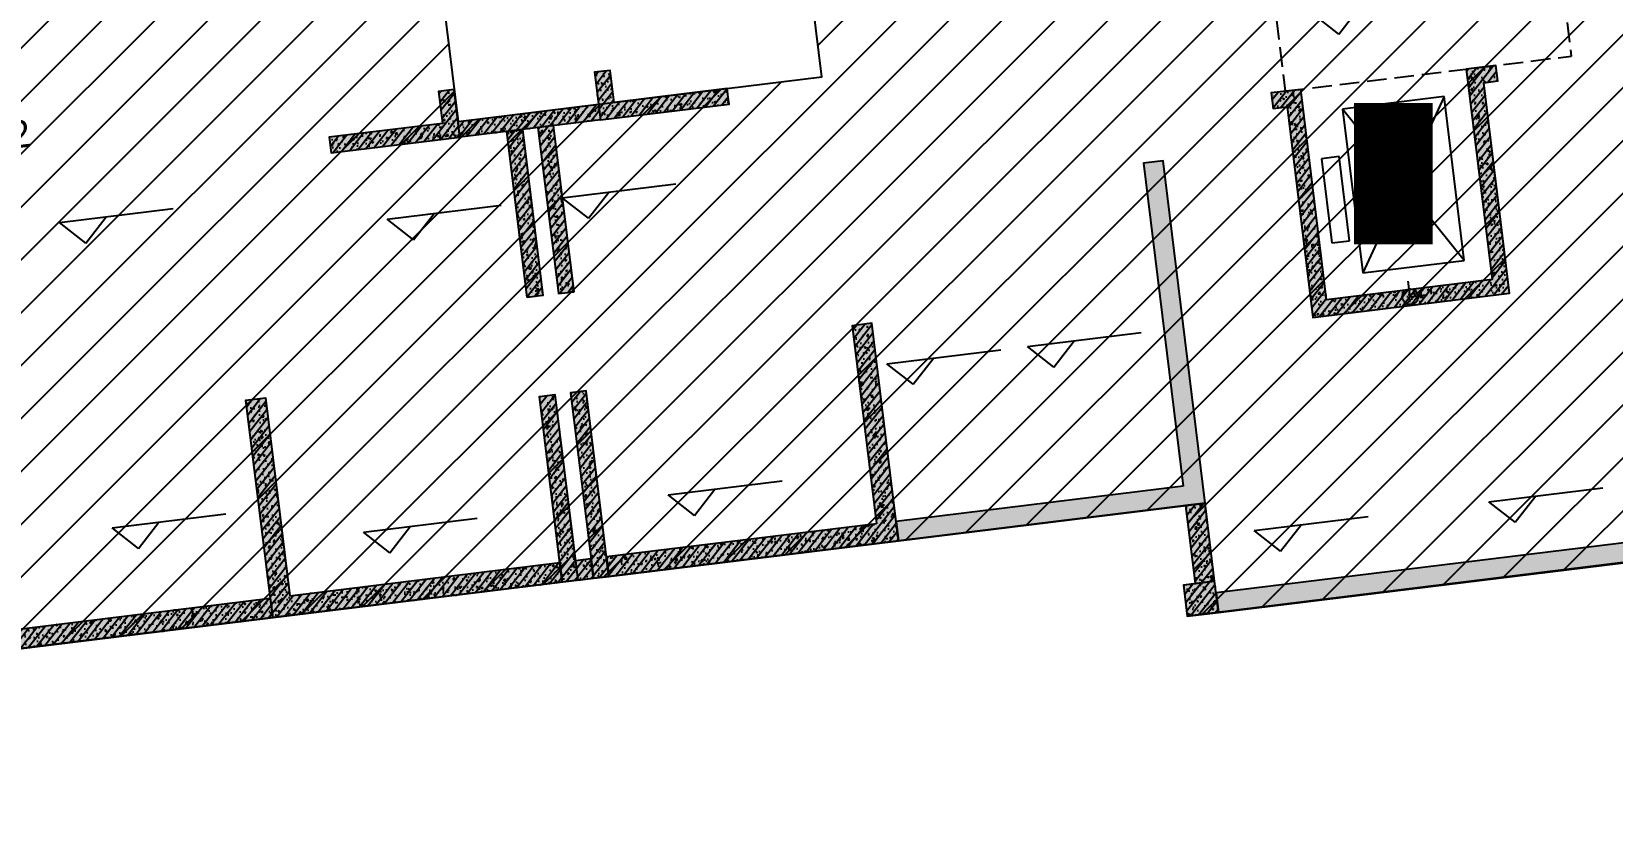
# Model space of a CAD drawing. Extents: x -1338203 to 1886333, y -783476 to 1038610.
# Drawn here: x 768735 to 788844, y -480551 to -470461 of the extents above; entities that cross this region are included whole.
import ezdxf

# ---------------------------------------------------------------- set-up
doc = ezdxf.new("R2010")
doc.units = 0
doc.header["$LTSCALE"] = 1000
doc.header["$MEASUREMENT"] = 0
doc.linetypes.add('A01-125-交通核文字编号B2$0$DASH', pattern=[0.35, 0.25, -0.1])
for name, color, linetype, plot in [('A-001-主楼组合参照B2$0$0A-X-AREA', 6, 'Continuous', False), ('A-09-平面B2$0$AAD-A-MARK', 6, 'Continuous', False), ('A-125-交通核B2$0$AAD-A-MARK', 6, 'Continuous', False), ('A01-125-交通核文字编号B2$0$AAD-A-MARK', 6, 'Continuous', False), ('A01-125-交通核文字编号B2$0$AAD-A-XM', 6, 'Continuous', False), ('S-09-墙柱B2_B1(QB)$0$AAD-A-MARK', 6, 'Continuous', False)]:
    doc.layers.add(name, color=color, linetype=linetype, plot=plot)
for name, color, linetype in [('A-09-平面B2$0$0A-A-SYMB-ELEV', 150, 'Continuous'), ('A-09-平面B2$0$0A-S-WALL', 255, 'Continuous'), ('A-125-交通核B2$0$0A-E-EVTR', 2, 'Continuous'), ('A-125-交通核B2$0$0A-O-HOLE', 52, 'Continuous'), ('A01-125-交通核文字编号B2$0$0A-A-SYMB-ELEV', 150, 'Continuous'), ('A01-125-交通核文字编号B2$0$0A-A-SYMB-NAME', 13, 'Continuous'), ('p-a-core', 1, 'Continuous'), ('S-09-墙柱B2_B1(QB)$0$0S-CC-LINE', 52, 'Continuous'), ('S-09-墙柱B2_B1(QB)$0$0S-CW-HATCH', 251, 'Continuous'), ('S-09-墙柱B2_B1(QB)$0$0S-CW-HATCH-UP', 251, 'Continuous'), ('S-09-墙柱B2_B1(QB)$0$0S-CW-LINE', 72, 'Continuous'), ('S001地下二墙柱$0$0S-CW-LINE', 72, 'Continuous')]:
    doc.layers.add(name, color=color, linetype=linetype)
doc.styles.add('A01-125-交通核文字编号B2$0$AAD-TXT', font='aad-txt.shx', dxfattribs={"width": 0.7, "bigfont": 'aad-hztxt.shx'})
pattern_1 = [(45, (0, 0), (-168.38, 168.38), []), (45, (112.25, 0), (-168.38, 168.38), [])]
pattern_2 = [(45, (-922624.16, 391978.14), (-53.0330086, 53.0330086), []), (50, (-922624.16, 391978.14), (215.178055, -18.82564), [22.5, -247.5]), (355, (-922624.16, 391978.14), (-41.6254, 225.65764), [18, -198]), (100.4514, (-922606.23, 391976.57), (173.552815, 206.831863), [19.122057, -210.342634]), (46.1842, (-922624.16, 392038.14), (320.172315, -49.655704), [33.75, -371.25]), (96.6356, (-922597.48, 392034), (280.39881, 292.23536), [28.68309, -315.5139]), (351.1842, (-922624.16, 392038.14), (280.39858, 292.23558), [27, -297]), (21, (-922594.16, 392023.14), (179.072116, -120.785667), [22.5, -247.5]), (326, (-922594.16, 392023.14), (72.9946, 217.545014), [18, -198]), (71.4514, (-922579.24, 392013.08), (252.06679, 96.75915), [19.122057, -210.342634]), (37.5, (-922624.16, 391978.14), (3.6479566, 99.868156), [0, -195.6, 0, -201, 0, -198.75]), (7.5, (-922624.16, 391978.14), (78.920861, 118.323514), [0, -114.6, 0, -191.1, 0, -75.75]), (327.5, (-922691.06, 391978.14), (160.146731, -6.7664615), [0, -75, 0, -234, 0, -310.5]), (317.5, (-922721.06, 391978.14), (174.95585, 30.031495), [0, -97.5, 0, -155.4, 0, -220.5])]

# ---------------------------------------------------------------- blocks, each defined once
blk = doc.blocks.new('A-125-交通核B2$0$xx')
at = {"layer": 'A-125-交通核B2$0$0A-E-EVTR'}
for p, q in [((1798, 2385), (498, 2385)), ((498, 2385), (498, 285)), ((1798, 285), (498, 2385)), ((1798, 2385), (498, 285)), ((1798, 285), (1798, 2385)), ((381, 1791), (156, 1791)), ((156, 1791), (156, 711)), ((381, 711), (381, 1791)), ((156, 711), (381, 711)), ((498, 285), (1798, 285))]:
    blk.add_line(p, q, dxfattribs=at)
blk = doc.blocks.new('A-125-交通核B2')
h = blk.add_hatch()
h.set_pattern_fill('ANSI32', color=256, scale=50)
h.set_pattern_definition(pattern_1)
h.paths.add_polyline_path([(1360, 4310), (1260, 4310), (1260, 5190), (1710, 5190), (1710, 5490), (1810, 5490), (1810, 5090), (1360, 5090)])
h = blk.add_hatch()
h.set_pattern_fill('ANSI32', color=256, scale=50)
h.set_pattern_definition(pattern_1)
h.paths.add_polyline_path([(-1713, 5250), (-1810, 5250), (-1810, 4310), (-1713, 4310)])
for points in [[(1360, 4310), (1260, 4310), (1260, 5190), (1710, 5190), (1710, 5490), (1810, 5490), (1810, 5090), (1360, 5090)], [(-1713, 5250), (-1810, 5250), (-1810, 4310), (-1713, 4310)]]:
    blk.add_lwpolyline(points, close=True)
at = {"layer": 'A-125-交通核B2$0$0A-O-HOLE', "flags": 128}
blk.add_lwpolyline([(-1710, 5350), (-1593, 8294), (-1090, 8490)], dxfattribs=at)
at = {"layer": 'A-125-交通核B2$0$AAD-A-MARK'}
for q in [(0, 200), (200, 0)]:
    blk.add_line((0, 0), q, dxfattribs=at)
blk.add_circle((0, 0), 100, dxfattribs=at)
blk.add_blockref('A-125-交通核B2$0$xx', (-1060, 90))
blk = doc.blocks.new('A01-125-交通核文字编号B2')
at = {"layer": 'A01-125-交通核文字编号B2$0$0A-A-SYMB-ELEV'}
for p, q in [((-495, 3428), (-795, 3728)), ((-795, 3728), (664, 3728)), ((-495, 3428), (-195, 3728))]:
    blk.add_line(p, q, dxfattribs=at)
at = {"layer": 'A01-125-交通核文字编号B2$0$0A-A-SYMB-NAME', "linetype": 'A01-125-交通核文字编号B2$0$DASH', "flags": 128}
blk.add_lwpolyline([(-1260, 2790), (2410, 2790), (2410, 4110), (1260, 4110), (1260, 5250), (-1710, 5250), (-1713, 4310), (-1260, 4310)], close=True, dxfattribs=at)
at = {"layer": 'A01-125-交通核文字编号B2$0$AAD-A-MARK'}
for q in [(0, 200), (200, 0)]:
    blk.add_line((0, 0), q, dxfattribs=at)
blk.add_circle((0, 0), 100, dxfattribs=at)
at = {"layer": 'A01-125-交通核文字编号B2$0$AAD-A-XM', "style": 'A01-125-交通核文字编号B2$0$AAD-TXT'}
blk.add_text('A01-125-交通核文字编号B2', height=350, dxfattribs=at).set_placement((-297, 4036))
blk = doc.blocks.new('A-09-平面B2')
at = {"layer": 'A-09-平面B2$0$0A-A-SYMB-ELEV'}
for p, q in [((5060, 2732), (4760, 3032)), ((4760, 3032), (6219, 3032)), ((5060, 2732), (5360, 3032)), ((9204, 2265), (8904, 2565)), ((8904, 2565), (10363, 2565)), ((9204, 2265), (9504, 2565)), ((11445, 2265), (11145, 2565)), ((11145, 2565), (12604, 2565)), ((11445, 2265), (11745, 2565)), ((15290, -335), (14990, -35)), ((14990, -35), (16448, -35)), ((15290, -335), (15590, -35)), ((17090, -335), (16790, -35)), ((16790, -35), (18249, -35)), ((17090, -335), (17390, -35)), ((5251, -1208), (4951, -908)), ((4951, -908), (6409, -908)), ((5251, -1208), (5551, -908)), ((8419, -1652), (8119, -1352)), ((8119, -1352), (9577, -1352)), ((8419, -1652), (8719, -1352)), ((12324, -1652), (12024, -1352)), ((12024, -1352), (13483, -1352)), ((12324, -1652), (12624, -1352)), ((19669, -3011), (19369, -2711)), ((19369, -2711), (20827, -2711)), ((19669, -3011), (19969, -2711)), ((22677, -3011), (22377, -2711)), ((22377, -2711), (23835, -2711)), ((22677, -3011), (22977, -2711))]:
    blk.add_line(p, q, dxfattribs=at)
at = {"layer": 'A-09-平面B2$0$AAD-A-MARK'}
for q in [(21700, 200), (21900, 0)]:
    blk.add_line((21700, 0), q, dxfattribs=at)
blk.add_circle((21700, 0), 100, dxfattribs=at)
at = {"layer": 'A-09-平面B2$0$0A-S-WALL'}
for name, p in [('A-125-交通核B2', (21700, 0)), ('A01-125-交通核文字编号B2', (0, 0)), ('A01-125-交通核文字编号B2', (21700, 0))]:
    blk.add_blockref(name, p, dxfattribs=at)
blk = doc.blocks.new('A-001-主楼组合参照B2')
at = {"ltscale": 0.002}
h = blk.add_hatch(dxfattribs=at)
h.set_pattern_fill('ANSI31', color=8, scale=300)
h.set_pattern_definition([(45, (-290759.76, -7878.1), (-336.7596, 336.7596), [])])
h.paths.add_polyline_path([(66281, -186940), (66281, -185540), (62441, -185540), (62441, -181550), (55141, -181550), (55141, -185540), (51301, -185540), (51301, -186940), (44981, -186940), (44981, -185540), (41131, -185540), (41131, -181650), (37392, -181650), (37392, -179560), (38191, -179560), (38191, -176360), (41051, -176360), (41051, -174560), (42851, -174560), (42851, -173660), (46981, -173660), (46981, -172090), (50101, -172090), (50101, -174560), (67481, -174560), (67481, -172090), (70601, -172090), (70601, -174560), (76531, -174560), (76531, -176360), (79391, -176360), (79391, -179560), (80191, -179560), (80191, -182110), (81091, -182110), (81091, -185540), (72601, -185540), (72601, -186940)])
h.paths.add_polyline_path([(2291, -185540), (9781, -185540), (9781, -186540), (9631, -186540), (9631, -186940), (16251, -186940), (16251, -186540), (16101, -186540), (16101, -185540), (23691, -185540), (23691, -179560), (22891, -179560), (22891, -176360), (20031, -176360), (20031, -174560), (18231, -174560), (18231, -173660), (14101, -173660), (14101, -172090), (10981, -172090), (10981, -174560), (-6399, -174560), (-6399, -172090), (-9519, -172090), (-9519, -174560), (-15449, -174560), (-15449, -176360), (-18309, -176360), (-18309, -179560), (-19109, -179560), (-19109, -181610), (-20009, -181610), (-20009, -185540), (-11519, -185540), (-11519, -186540), (-11669, -186540), (-11669, -186940), (-5049, -186940), (-5049, -186540), (-5199, -186540), (-5199, -185540), (-1359, -185540), (-1359, -181550), (2291, -181550)])
h.paths.add_polyline_path([(-109959, -168806), (-109959, -173536), (-109709, -173536), (-103819, -173536), (-103819, -177236), (-99249, -177236), (-99249, -178036), (-92869, -178036), (-92869, -177236), (-71299, -177236), (-71299, -178036), (-64919, -178036), (-64919, -177236), (-54209, -177236), (-54209, -168806), (-59109, -168806), (-59109, -167906), (-62059, -167906), (-62059, -168806), (-64369, -168806), (-64369, -167456), (-66169, -167456), (-66169, -165386), (-69469, -165386), (-69469, -167386), (-71849, -167386), (-71849, -168806), (-82159, -168806), (-82159, -167906), (-85209, -167906), (-85209, -168806), (-92319, -168806), (-92319, -167386), (-94699, -167386), (-94699, -165386), (-97999, -165386), (-97999, -167456), (-99799, -167456), (-99799, -168806)])
h.paths.add_polyline_path([(-115664, -225244), (-115664, -225844), (-115414, -225844), (-115414, -225244), (-114084, -225244), (-114084, -225844), (-113834, -225844), (-113834, -225244), (-112009, -225244), (-112009, -225844), (-111589, -225844), (-111589, -225244), (-92909, -225244), (-92909, -225844), (-92489, -225844), (-92489, -225244), (-90664, -225244), (-90664, -225844), (-90414, -225844), (-90414, -225244), (-89084, -225244), (-89084, -225844), (-88834, -225844), (-88834, -225244), (-82964, -225244), (-82964, -225844), (-82714, -225844), (-82714, -225244), (-81384, -225244), (-81384, -225844), (-81134, -225844), (-81134, -225244), (-79309, -225244), (-79309, -225844), (-78889, -225844), (-78889, -225244), (-60209, -225244), (-60209, -225844), (-59789, -225844), (-59789, -225244), (-57964, -225244), (-57964, -225844), (-57714, -225844), (-57714, -225244), (-56384, -225244), (-56384, -225844), (-56134, -225844), (-56134, -225244), (-53249, -225244), (-53249, -216464), (-53249, -216464), (-56519, -216464), (-56519, -216464), (-59959, -216464), (-59959, -215464), (-67989, -215464), (-67989, -211894), (-71109, -211894), (-71109, -215464), (-79139, -215464), (-79139, -216464), (-81759, -216464), (-81759, -215464), (-83909, -215464), (-83909, -216464), (-86599, -216464), (-87849, -216464), (-92659, -216464), (-92659, -215464), (-100689, -215464), (-100689, -211894), (-103809, -211894), (-103809, -215464), (-111839, -215464), (-111839, -215464), (-114239, -215464), (-114239, -215464), (-116459, -215464), (-116459, -216464), (-118549, -216464), (-118549, -221294), (-119249, -221294), (-119249, -221894), (-118549, -221894), (-118549, -223844), (-119249, -223844), (-119249, -224444), (-118549, -224444), (-118549, -225244)])
h.paths.add_polyline_path([(-11949, -235160), (-15609, -235160), (-15609, -237714), (-16509, -237714), (-16509, -241140), (-8019, -241140), (-8019, -242140), (-8169, -242140), (-8169, -242540), (-1549, -242540), (-1549, -242140), (-1699, -242140), (-1699, -241140), (13281, -241140), (13281, -242140), (13131, -242140), (13131, -242540), (19751, -242540), (19751, -242140), (19601, -242140), (19601, -241140), (27191, -241140), (27191, -239340), (27191, -239340), (27191, -237140), (27191, -237140), (27191, -235250), (23441, -235250), (23441, -230950), (23441, -230160), (21531, -230160), (17601, -230160), (17602, -227690), (14482, -227690), (14481, -230160), (-2899, -230160), (-2899, -227690), (-6019, -227690), (-6019, -230160), (-9949, -230160), (-11949, -230160)])
h.paths.add_polyline_path([(67491, -237140), (67491, -235160), (71151, -235160), (71151, -234560), (73051, -234560), (73051, -230160), (77081, -230160), (77081, -227690), (80201, -227690), (80201, -230160), (97581, -230160), (97581, -227690), (100701, -227690), (100701, -230160), (104631, -230160), (106631, -230160), (106631, -231960), (109491, -231960), (109491, -235160), (110291, -235160), (110291, -237713), (111191, -237713), (111191, -241140), (102701, -241140), (102701, -242140), (102851, -242140), (102851, -242540), (96231, -242540), (96231, -242140), (96381, -242140), (96381, -241140), (81401, -241140), (81401, -242140), (81551, -242140), (81551, -242540), (74931, -242540), (74931, -242140), (75081, -242140), (75081, -241140), (67491, -241140), (67491, -239340)])
h.paths.add_polyline_path([(11811, -302465), (13796, -302220), (17696, -301741), (17394, -299289), (20491, -298908), (20793, -301359), (25884, -300733), (26493, -305676), (29133, -305351), (28525, -300408), (38043, -299237), (37741, -296785), (40838, -296404), (41140, -298856), (45040, -298376), (47025, -298132), (47636, -303094), (50474, -302745), (51268, -302647), (51580, -305181), (52178, -310042), (48297, -310519), (48118, -309060), (44465, -309509), (44588, -310502), (44736, -310484), (44785, -310881), (38215, -311689), (38166, -311292), (38315, -311274), (38193, -310281), (23325, -312111), (23447, -313103), (23596, -313085), (23645, -313482), (17074, -314290), (17025, -313893), (17174, -313875), (17052, -312883), (1787, -314761), (1909, -315753), (2058, -315735), (2107, -316132), (-4463, -316941), (-4512, -316544), (-4363, -316525), (-4485, -315533), (-12912, -316570), (-13331, -313165), (-12437, -313055), (-12507, -312490), (-12749, -310524), (-11955, -310427), (-12346, -307251), (-9507, -306901), (-9727, -305115), (-7940, -304896), (-8050, -304003), (-3951, -303497), (-4143, -301939), (-1046, -301558), (-745, -304010), (7186, -303034), (7796, -307996), (12421, -307427)])
h.paths.add_polyline_path([(118676, -301883), (118079, -297021), (118079, -297019), (118009, -296454), (117768, -294488), (116974, -294586), (116584, -291410), (113745, -291758), (113526, -289972), (111540, -290216), (107640, -290695), (107339, -288243), (104242, -288623), (104543, -291075), (87293, -293193), (86992, -290742), (83895, -291122), (84196, -293574), (80295, -294053), (78310, -294297), (78920, -299259), (76081, -299608), (75287, -299705), (75598, -302240), (76016, -305641), (83549, -304716), (83671, -305708), (83522, -305726), (83571, -306123), (90142, -305317), (90093, -304920), (89944, -304938), (89822, -303945), (104690, -302119), (104812, -303112), (104663, -303130), (104712, -303527), (111283, -302720), (111234, -302323), (111085, -302341), (110963, -301349), (114617, -300901), (114796, -302359)])
at = {"layer": 'A-001-主楼组合参照B2$0$0A-X-AREA', "elevation": 83050, "flags": 128}
for points in [[(38193, -310281), (23325, -312111), (23447, -313103), (23596, -313085), (23645, -313482), (17074, -314290), (17025, -313893), (17174, -313875), (17052, -312883), (1787, -314761)], [(-745, -304010), (7186, -303034), (7796, -307996), (12421, -307427), (11811, -302465)]]:
    blk.add_lwpolyline(points, dxfattribs=at)
at = {"ltscale": 0.002, "rotation": 7.001406317028183}
blk.add_blockref('A-09-平面B2', (-1632, -312870, 83050), dxfattribs=at)
blk = doc.blocks.new('S-09-墙柱B2_B1(QB)')
at = {"layer": 'S-09-墙柱B2_B1(QB)$0$0S-CW-HATCH'}
h = blk.add_hatch(color=256, dxfattribs=at)
h.dxf.hatch_style = 1
h.paths.add_polyline_path([(9950, 3490), (9950, 4100), (9750, 4100), (9750, 3690), (8300, 3690), (8300, 3490)])
h = blk.add_hatch(color=256, dxfattribs=at)
h.dxf.hatch_style = 1
h.paths.add_polyline_path([(11750, 3490), (13400, 3490), (13400, 3510), (13400, 3690), (11950, 3690), (11950, 4100), (11750, 4100)])
h = blk.add_hatch(color=256, dxfattribs=at)
h.dxf.hatch_style = 1
h.paths.add_polyline_path([(9950, 3690), (11750, 3690), (11750, 3490), (9950, 3490)])
h = blk.add_hatch(color=256, dxfattribs=at)
h.dxf.hatch_style = 1
h.paths.add_polyline_path([(10550, 1360), (10550, 3490), (10750, 3490), (10750, 1360)])
h = blk.add_hatch(color=256, dxfattribs=at)
h.dxf.hatch_style = 1
h.paths.add_polyline_path([(11150, 1360), (11150, 3490), (10950, 3490), (10950, 1360)])
h = blk.add_hatch(color=256, dxfattribs=at)
h.dxf.hatch_style = 1
h.paths.add_polyline_path([(20640, 2790), (20260, 2790), (20260, 2590), (20440, 2590), (20440, -110), (22960, -110), (22960, 2590), (23140, 2590), (23140, 2790), (22760, 2790), (22760, 90), (20640, 90)])
h = blk.add_hatch(color=256, dxfattribs=at)
h.dxf.hatch_style = 1
h.paths.add_polyline_path([(18540, -2040), (14860, -2040), (14860, -2290), (18790, -2290), (18790, 2100), (18540, 2100)])
h = blk.add_hatch(color=256, dxfattribs=at)
h.dxf.hatch_style = 1
h.paths.add_polyline_path([(7090, -2040), (10550, -2040), (10550, -2290), (6840, -2290), (6840, 500), (7090, 500)])
h = blk.add_hatch(color=256, dxfattribs=at)
h.dxf.hatch_style = 1
h.paths.add_polyline_path([(14610, -2040), (11150, -2040), (11150, -2290), (14860, -2290), (14860, 500), (14610, 500)])
h = blk.add_hatch(color=256, dxfattribs=at)
h.dxf.hatch_style = 1
h.paths.add_polyline_path([(10550, -2290), (10550, 90), (10750, 90), (10750, -2290)])
h = blk.add_hatch(color=256, dxfattribs=at)
h.dxf.hatch_style = 1
h.paths.add_polyline_path([(11150, -2290), (11150, 90), (10950, 90), (10950, -2290)])
h = blk.add_hatch(color=256, dxfattribs=at)
h.dxf.hatch_style = 1
h.paths.add_polyline_path([(3160, -2040), (3160, -1360), (2910, -1360), (2910, -2290), (6840, -2290), (6840, -2040)])
h = blk.add_hatch(color=256, dxfattribs=at)
h.dxf.hatch_style = 1
h.paths.add_polyline_path([(10750, -2290), (10950, -2290), (10950, -2040), (10750, -2040)])
h = blk.add_hatch(color=256, dxfattribs=at)
h.dxf.hatch_style = 1
h.paths.add_polyline_path([(18540, -3290), (18790, -3290), (18790, -2290), (18540, -2290)])
h = blk.add_hatch(color=256, dxfattribs=at)
h.dxf.hatch_style = 1
h.paths.add_polyline_path([(18790, -3290), (18390, -3290), (18390, -3690), (18790, -3690)])
h = blk.add_hatch(color=256, dxfattribs=at)
h.dxf.hatch_style = 1
h.paths.add_polyline_path([(18790, -3690), (24610, -3690), (24610, -3440), (18790, -3440)])
at = {"layer": 'S-09-墙柱B2_B1(QB)$0$0S-CW-HATCH-UP'}
h = blk.add_hatch(dxfattribs=at)
h.set_pattern_fill('钢筋混凝土', color=256, scale=30)
h.set_pattern_definition(pattern_2)
h.paths.add_polyline_path([(9950, 3490), (9950, 4100), (9750, 4100), (9750, 3690), (8300, 3690), (8300, 3490)])
h = blk.add_hatch(dxfattribs=at)
h.set_pattern_fill('钢筋混凝土', color=256, scale=30)
h.set_pattern_definition(pattern_2)
h.paths.add_polyline_path([(11750, 3490), (13400, 3490), (13400, 3510), (13400, 3690), (11950, 3690), (11950, 4100), (11750, 4100)])
h = blk.add_hatch(dxfattribs=at)
h.set_pattern_fill('钢筋混凝土', color=256, scale=30)
h.set_pattern_definition([(45, (-5362408.416, 751130.85), (-53.0330086, 53.0330086), []), (50, (-5362408.42, 751130.85), (215.178055, -18.8256405), [22.5, -247.5]), (355, (-5362408.42, 751130.85), (-41.6254, 225.65764), [18, -198]), (100.4514, (-5362390.48, 751129.28), (173.5528145, 206.831863), [19.122057, -210.342634]), (46.1842, (-5362408.42, 751190.85), (320.172315, -49.655704), [33.75, -371.25]), (96.6356, (-5362381.73, 751186.7), (280.398812, 292.235361), [28.683086, -315.5139]), (351.1842, (-5362408.4, 751190.85), (280.398584, 292.23558), [27, -297]), (21, (-5362378.42, 751175.85), (179.0721156, -120.785667), [22.5, -247.5]), (326, (-5362378.42, 751175.85), (72.9946, 217.5450135), [18, -198]), (71.4514, (-5362363.5, 751165.79), (252.0667886, 96.759149), [19.122057, -210.342634]), (37.5, (-5362408.416, 751130.85), (3.6479566, 99.8681561), [0, -195.6, 0, -201, 0, -198.75]), (7.5, (-5362408.42, 751130.85), (78.9208612, 118.3235136), [0, -114.6, 0, -191.1, 0, -75.75]), (327.5, (-5362475.316, 751130.85), (160.1467309, -6.7664615), [0, -75, 0, -234, 0, -310.5]), (317.5, (-5362505.32, 751130.85), (174.9558508, 30.0314947), [0, -97.5, 0, -155.4, 0, -220.5])])
h.paths.add_polyline_path([(9950, 3690), (11750, 3690), (11750, 3490), (9950, 3490)])
h = blk.add_hatch(dxfattribs=at)
h.set_pattern_fill('钢筋混凝土', color=256, scale=30)
h.set_pattern_definition(pattern_2)
h.paths.add_polyline_path([(10550, 1360), (10550, 3490), (10750, 3490), (10750, 1360)])
h = blk.add_hatch(dxfattribs=at)
h.set_pattern_fill('钢筋混凝土', color=256, scale=30)
h.set_pattern_definition(pattern_2)
h.paths.add_polyline_path([(11150, 1360), (11150, 3490), (10950, 3490), (10950, 1360)])
h = blk.add_hatch(dxfattribs=at)
h.set_pattern_fill('钢筋混凝土', color=256, scale=30)
h.set_pattern_definition(pattern_2)
h.paths.add_polyline_path([(20640, 2790), (20260, 2790), (20260, 2590), (20440, 2590), (20440, -110), (22960, -110), (22960, 2590), (23140, 2590), (23140, 2790), (22760, 2790), (22760, 90), (20640, 90)])
h = blk.add_hatch(dxfattribs=at)
h.set_pattern_fill('钢筋混凝土', color=256, scale=30)
h.set_pattern_definition(pattern_2)
h.paths.add_polyline_path([(18540, -2040), (14860, -2040), (14860, -2290), (18790, -2290), (18790, 2100), (18540, 2100)])
h = blk.add_hatch(dxfattribs=at)
h.set_pattern_fill('钢筋混凝土', color=256, scale=30)
h.set_pattern_definition(pattern_2)
h.paths.add_polyline_path([(7090, -2040), (10550, -2040), (10550, -2290), (6840, -2290), (6840, 500), (7090, 500)])
h = blk.add_hatch(dxfattribs=at)
h.set_pattern_fill('钢筋混凝土', color=256, scale=30)
h.set_pattern_definition(pattern_2)
h.paths.add_polyline_path([(14610, -2040), (11150, -2040), (11150, -2290), (14860, -2290), (14860, 500), (14610, 500)])
h = blk.add_hatch(dxfattribs=at)
h.set_pattern_fill('钢筋混凝土', color=256, scale=30)
h.set_pattern_definition(pattern_2)
h.paths.add_polyline_path([(10550, -2290), (10550, 90), (10750, 90), (10750, -2290)])
h = blk.add_hatch(dxfattribs=at)
h.set_pattern_fill('钢筋混凝土', color=256, scale=30)
h.set_pattern_definition(pattern_2)
h.paths.add_polyline_path([(11150, -2290), (11150, 90), (10950, 90), (10950, -2290)])
h = blk.add_hatch(dxfattribs=at)
h.set_pattern_fill('钢筋混凝土', color=256, scale=30)
h.set_pattern_definition(pattern_2)
h.paths.add_polyline_path([(3160, -2040), (3160, -1360), (2910, -1360), (2910, -2290), (6840, -2290), (6840, -2040)])
h = blk.add_hatch(dxfattribs=at)
h.set_pattern_fill('钢筋混凝土', color=256, scale=30)
h.set_pattern_definition(pattern_2)
h.paths.add_polyline_path([(10750, -2290), (10950, -2290), (10950, -2040), (10750, -2040)])
h = blk.add_hatch(dxfattribs=at)
h.set_pattern_fill('钢筋混凝土', color=256, scale=30)
h.set_pattern_definition(pattern_2)
h.paths.add_polyline_path([(18540, -3290), (18790, -3290), (18790, -2290), (18540, -2290)])
h = blk.add_hatch(dxfattribs=at)
h.set_pattern_fill('钢筋混凝土', color=256, scale=30)
h.set_pattern_definition(pattern_2)
h.paths.add_polyline_path([(18790, -3290), (18390, -3290), (18390, -3690), (18790, -3690)])
h = blk.add_hatch(dxfattribs=at)
h.set_pattern_fill('钢筋混凝土', color=256, scale=30)
h.set_pattern_definition(pattern_2)
h.paths.add_polyline_path([(18790, -3690), (24610, -3690), (24610, -3440), (18790, -3440)])
at = {"layer": 'S-09-墙柱B2_B1(QB)$0$0S-CC-LINE'}
blk.add_lwpolyline([(18790, -3290), (18390, -3290), (18390, -3690), (18790, -3690)], close=True, dxfattribs=at)
at = {"layer": 'S-09-墙柱B2_B1(QB)$0$0S-CW-LINE', "flags": 128}
blk.add_lwpolyline([(9950, 3490), (9950, 4100), (9750, 4100), (9750, 3690), (8300, 3690), (8300, 3490)], close=True, dxfattribs=at)
at = {"layer": 'S-09-墙柱B2_B1(QB)$0$0S-CW-LINE'}
for points in [[(11750, 3490), (13400, 3490), (13400, 3510), (13400, 3510), (13400, 3690), (11950, 3690), (11950, 4100), (11750, 4100)], [(9950, 3690), (11750, 3690), (11750, 3490), (9950, 3490)], [(10550, 1360), (10550, 3490), (10750, 3490), (10750, 1360)], [(11150, 1360), (11150, 3490), (10950, 3490), (10950, 1360)], [(20640, 2790), (20260, 2790), (20260, 2590), (20440, 2590), (20440, -110), (22960, -110), (22960, 2590), (23140, 2590), (23140, 2790), (22760, 2790), (22760, 90), (20640, 90)], [(18540, -2040), (14860, -2040), (14860, -2290), (18790, -2290), (18790, 2100), (18540, 2100)], [(7090, -2040), (10550, -2040), (10550, -2290), (6840, -2290), (6840, 500), (7090, 500)], [(14610, -2040), (11150, -2040), (11150, -2290), (14860, -2290), (14860, 500), (14610, 500)], [(10550, -2290), (10550, 90), (10750, 90), (10750, -2290)], [(11150, -2290), (11150, 90), (10950, 90), (10950, -2290)], [(3160, -2040), (6840, -2040), (6840, -2290), (2910, -2290), (2910, -1360), (3160, -1360)], [(10750, -2290), (10950, -2290), (10950, -2040), (10750, -2040)], [(18540, -3290), (18790, -3290), (18790, -2290), (18540, -2290)], [(18790, -3690), (24610, -3690), (24610, -3440), (18790, -3440)]]:
    blk.add_lwpolyline(points, close=True, dxfattribs=at)
at = {"layer": 'S-09-墙柱B2_B1(QB)$0$AAD-A-MARK'}
for q in [(21700, 200), (21700, 200), (21700, 200), (21700, 200), (21700, 200), (21700, 200), (21700, 200), (21900, 0), (21900, 0), (21900, 0), (21900, 0), (21900, 0), (21900, 0), (21900, 0)]:
    blk.add_line((21700, 0), q, dxfattribs=at)
blk.add_circle((21700, 0), 100, dxfattribs=at)
blk.add_circle((21700, 0), 100, dxfattribs=at)
blk.add_circle((21700, 0), 100, dxfattribs=at)
blk.add_circle((21700, 0), 100, dxfattribs=at)
blk.add_circle((21700, 0), 100, dxfattribs=at)
blk.add_circle((21700, 0), 100, dxfattribs=at)
blk.add_circle((21700, 0), 100, dxfattribs=at)
blk = doc.blocks.new('S001地下二墙柱')
at = {"layer": 'S001地下二墙柱$0$0S-CW-LINE', "rotation": 7.000495889383049}
blk.add_blockref('S-09-墙柱B2_B1(QB)', (-1632, -312870), dxfattribs=at)

msp = doc.modelspace()

# ---------------------------------------------------------------- linework, layer by layer
at = {"layer": 'p-a-core', "ltscale": 0.002, "const_width": 1000, "elevation": 0}
msp.add_lwpolyline([(786057.1, -471368.6), (786057.1, -473168.6)], dxfattribs=at)

# ---------------------------------------------------------------- block references
at = {"ltscale": 0.002}
for name in ['S001地下二墙柱', 'A-001-主楼组合参照B2', 'A-001-主楼组合参照B2']:
    msp.add_blockref(name, (766365.4, -163610.9), dxfattribs=at)

doc.saveas('drawing.dxf')
